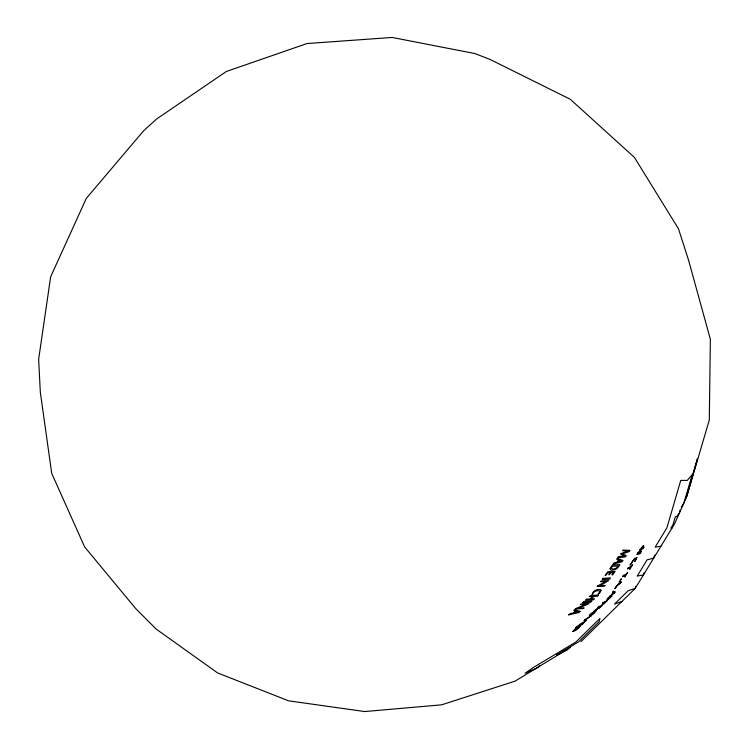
<?xml version="1.0" encoding="UTF-8"?>
<svg xmlns="http://www.w3.org/2000/svg" width="749" height="749" viewBox="0 0 749 749"><rect width="100%" height="100%" fill="white"/><g stroke="black" fill="none" stroke-linecap="round" stroke-linejoin="round"><path stroke-width="1.12" d="M679.98 510.153L679.399 513.065L676.619 516.735L675.336 516.791L672.995 524.759L670.917 528.176L672.022 528.045M635.77 586.224L635.152 588.48L580.896 641.696M644.093 572.704L643.475 574.886L635.152 588.48L628.242 590.643L614.526 604.097L621.951 601.428M654.692 555.018L653.652 558.183L647.099 559.812L637.202 576.093L643.475 574.886L674.484 524.01L683.921 503.019L692.329 474.463L687.273 480.427L680.766 480.39L666.91 527.83L655.16 547.154L660.955 546.208M686.618 497.036L709.303 420.002L710.361 339.25L688.537 260.109L678.454 228.735L634.422 157.402L570.27 99.261L490.164 59.489L474.96 53.572L392.158 37.45L306.968 43.545L226.357 71.483L156.859 118.819L143.864 130.504L86.304 198.382L50.66 276.774L38.639 359.333L40.334 392.317L51.709 473.34L84.637 546.939L135.878 608.778L156.204 629.104L217.669 672.967L288.618 700.83L364.707 711.55L441.61 704.837L515.05 681.15L570.476 647.454M685.082 499.752L686.281 497.785L697.422 458.875L685.382 499.77L684.202 501.708M681.244 507.419L683.921 503.019M620.06 582.142L618.861 584.005L620.949 582.441L619.685 581.037L619.18 581.823L621.576 581.973L615.921 586.888L619.966 582.123M603.881 602.702L603.217 603.61L605.716 601.84L602.346 603.207L607.242 600.586L604.059 603.535A3.155 0.496 -42.4 0 1 602.936 604.359L602.009 604.733L603.516 602.889M608.722 598.105L608.048 599.022L610.538 597.253L607.196 598.61L612.073 595.998L608.89 598.957A3.155 0.496 -42.4 0 1 607.757 599.78L606.812 600.061L608.357 598.292M540.291 665.365L536.63 668.22L525.077 673.229L533.56 667.378L575.962 641.949L599.949 618.412L599.106 621.736L578.64 641.809L556.544 655.057L567.836 649.523M600.998 590.296L599.612 593.255L598.067 593.845C603.928 589.22 592.731 589.931 592.656 594.434L592.038 594.472C592.871 590.877 597.262 588.489 600.679 589.791L600.998 590.296M611.137 568.126C612.654 570.242 617.213 568.407 618.215 566.066L612.364 566.216L611.137 568.126M590.043 615.219C596.766 612.888 595.961 608.974 590.043 615.219M636.865 557.499L635.845 559.878A9.138 2.004 -54.5 0 1 634.693 561.572L636.173 558.539L634.047 559.494L631.519 562.874L634.515 558.501L636.865 557.499M615.079 588.105L615.023 588.714L616.071 587.094L615.079 588.105M620.378 579.866L620.322 580.484L621.37 578.855L620.378 579.866M630.246 564.531L630.181 565.167L631.229 563.529L630.246 564.531M610.154 568.631L610.229 569.652L611.774 570.289L615.94 569.24A4.251 1.957 -48.8 0 0 617.897 567.517L618.449 566.806A16.019 7.387 -48.8 0 0 619.826 564.662L612.56 564.999A20.401 9.306 -48.8 0 0 611.371 566.525L610.154 568.631M596.223 610.66C588.04 620.369 585.84 615.435 596.223 610.66M572.816 631.547L575.279 630.63A4.859 0.758 -42.2 0 0 577.189 629.104L578.565 627.849A23.706 3.754 -42.1 0 0 580.512 625.958L576.721 627.568A29.801 4.616 -42.2 0 0 575.232 628.954L572.816 631.547M637.034 554.185C642.183 555.468 643.194 545.094 637.034 554.185M573.996 630.443L575.728 629.946L578.893 627.334L575.906 628.533L573.996 630.443M622.794 560.486L622.185 561.684L613.028 564.278L613.974 562.939L616.979 562.106L618.58 559.803L616.652 559.166L617.213 558.37L622.794 560.486M597.402 608.9L598.601 608.609L602.43 605.155L598.685 606.69L597.505 607.814L599.06 607.177L594.013 611.147L597.402 608.9M637.895 553.09C639.047 555.281 643.672 548.493 637.895 553.09M615.116 591.991L614.47 593.124L609.068 596.831L611.933 594.388L613.384 592.113L612.691 591.888L613.197 591.111L615.116 591.991M640.62 549.485L640.226 550.112L643.176 548.483L643.943 547.294L643.588 545.422L639.777 549.813L640.62 549.485M625.574 575.391C621.82 581.692 630.93 567.489 626.37 574.146L623.28 575.447L622.485 576.693L625.574 575.391M630.555 567.648C626.782 573.959 635.91 559.737 631.351 566.403L628.289 567.667L627.484 568.912L630.555 567.648M643.119 546.18L641.893 548.071L643.428 547.482L643.119 546.18M613.59 592.178L612.392 594.051L614.489 592.468L613.59 592.178M610.295 572.816L608.89 574.867L611.062 572.77L613.468 572.648L611.914 574.886L612.616 574.904L615.126 571.375L607.729 571.749L605.117 575.429L605.81 575.447L607.636 572.948L610.295 572.816M597.571 586.018L597.178 586.579L604.649 586.121L605.164 585.4L600.005 585.737L608.628 580.587L601.157 581.018L600.642 581.748L605.847 581.411L597.571 586.018M603.048 578.34L602.168 579.586L609.592 579.164L610.472 577.928L603.048 578.34M618.477 556.582L617.579 557.846L625.471 556.863L626.276 555.73L622.531 553.895L629.244 551.545L630.078 550.384L623.131 550.028L622.616 550.749L627.924 550.964L620.406 553.867L624.451 555.852L618.477 556.582M619.151 559.99L617.813 561.881L621.651 560.814L619.151 559.99M598.301 595.071L597.346 596.279L593.873 596.447L591.036 598.928L594.519 598.76L593.245 599.883L585.269 600.277L586.551 599.153L590.146 598.975L592.983 596.485L589.388 596.653L590.661 595.53L598.301 595.071M598.788 607.654L598.573 608.122L600.904 606.418L598.788 607.654M580.072 611.39L579.108 612.457L568.557 614.957L569.914 613.759L573.378 612.954L575.691 610.894L573.771 610.379L574.577 609.667L580.072 611.39M581.786 623.692L579.876 625.518L583.434 622.99L581.673 624.881L585.006 621.717C584.36 620.322 566.31 634.946 581.786 623.692M585.138 619.563L583.995 620.649L585.69 621.061L586.401 620.387L584.8 620.135L591.12 615.912L585.138 619.563M575.85 608.506L575.279 609.012L583.34 608.572L584.08 607.926L578.518 608.244L589.089 603.572L581.037 603.994L580.297 604.649L585.924 604.312L575.85 608.506M583.789 601.578L582.516 602.692L590.502 602.29L591.776 601.175L583.789 601.578M576.262 611.044L574.343 612.738L578.752 611.708L576.262 611.044"/></g></svg>
